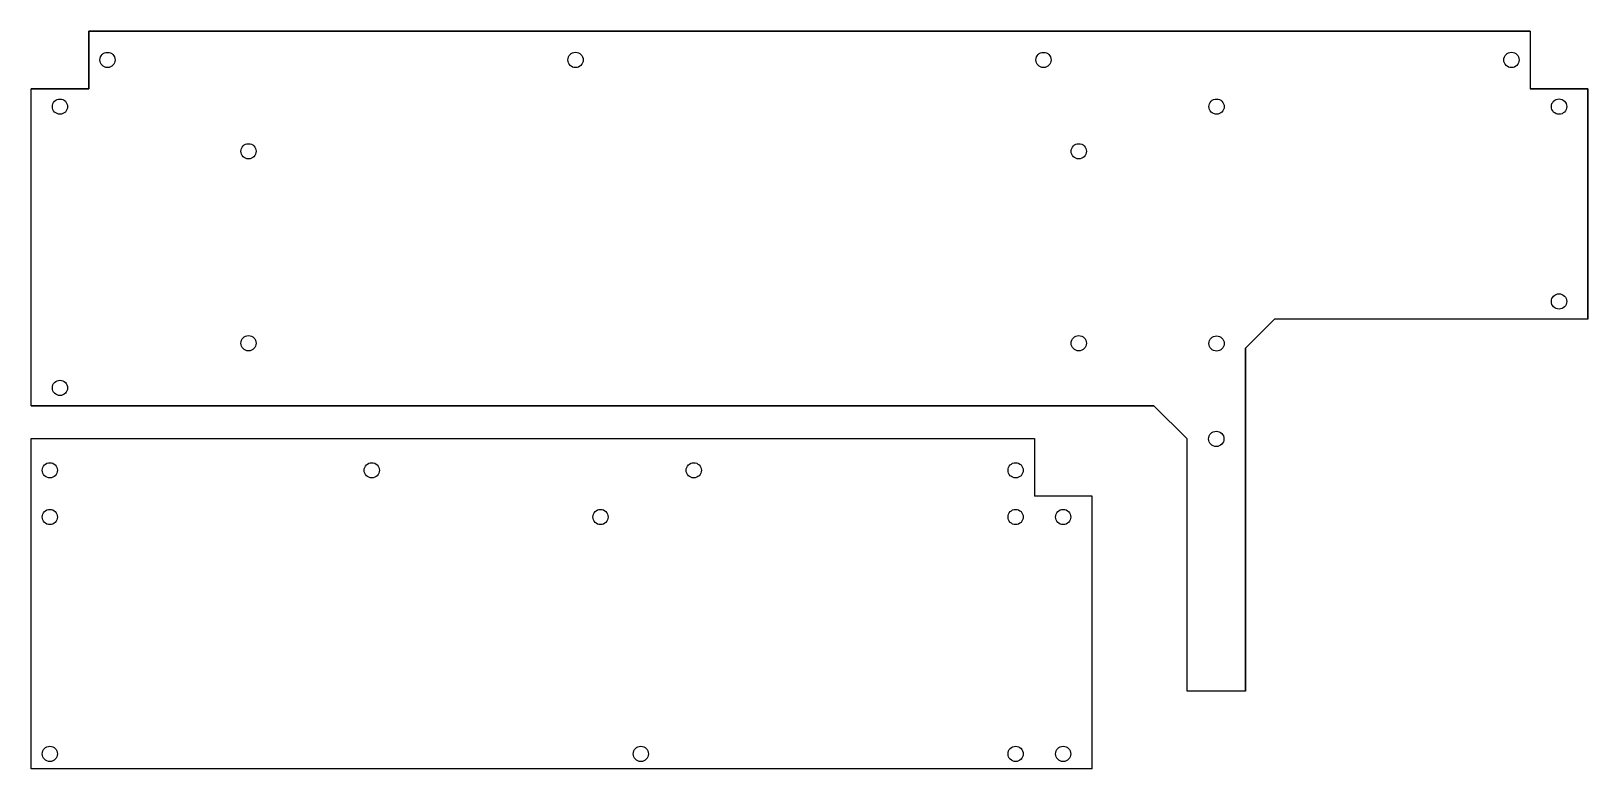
# Model space of a CAD drawing. Header units: millimetres. Extents: x 0 to 270, y 0 to 128.
import ezdxf

# ---------------------------------------------------------------- set-up
doc = ezdxf.new("R2010")
doc.units = ezdxf.units.MM
doc.layers.add('Sketch plane 17', color=7, linetype='Continuous')

msp = doc.modelspace()

# ---------------------------------------------------------------- linework, layer by layer
at = {"layer": 'Sketch plane 17'}
for p, q in [((260, 128), (10, 128)), ((10, 128), (10, 118)), ((260, 128), (10, 128)), ((10, 128), (10, 118)), ((10, 118), (10, 128)), ((10, 128), (260, 128)), ((260, 128), (260, 118)), ((260, 128), (260, 118)), ((260, 128), (260, 118)), ((0, 63), (0, 118)), ((10, 118), (0, 118)), ((0, 63), (0, 118)), ((0, 63), (0, 118)), ((10, 118), (0, 118)), ((0, 118), (10, 118)), ((270, 118), (260, 118)), ((270, 118), (260, 118)), ((260, 118), (270, 118)), ((270, 78), (270, 118)), ((270, 78), (270, 118)), ((270, 118), (270, 78)), ((210.6, 73), (215.64, 78)), ((210.6, 73), (215.64, 78)), ((215.64, 78), (210.6, 73)), ((270, 78), (215.64, 78)), ((270, 78), (215.64, 78)), ((270, 78), (215.64, 78)), ((210.6, 13.5), (210.6, 73)), ((210.6, 13.5), (210.6, 73)), ((210.6, 73), (210.6, 13.5)), ((194.75, 63), (0, 63)), ((0, 63), (194.75, 63)), ((0, 63), (194.75, 63)), ((200.5, 57.25), (194.75, 63)), ((194.75, 63), (200.5, 57.25)), ((194.75, 63), (200.5, 57.25)), ((0, 0), (0, 57.3)), ((0, 57.3), (174, 57.3)), ((174, 57.3), (174, 47.3)), ((200.5, 13.5), (200.5, 57.25)), ((200.5, 13.5), (200.5, 57.25)), ((200.5, 13.5), (200.5, 57.25)), ((184, 47.3), (174, 47.3)), ((184, 0), (184, 47.3)), ((210.6, 13.5), (200.5, 13.5)), ((210.6, 13.5), (200.5, 13.5)), ((210.6, 13.5), (200.5, 13.5)), ((184, 0), (0, 0))]:
    msp.add_line(p, q, dxfattribs=at)
for centre, radius in [((13.25, 123), 1.32), ((13.25, 123), 1.32), ((13.25, 123), 1.32), ((94.42, 123), 1.33), ((94.42, 123), 1.33), ((94.42, 123), 1.33), ((175.58, 123), 1.32), ((175.58, 123), 1.32), ((175.58, 123), 1.32), ((256.75, 123), 1.33), ((256.75, 123), 1.33), ((256.75, 123), 1.33), ((5, 114.9), 1.32), ((5, 114.9), 1.32), ((5, 114.9), 1.32), ((205.6, 114.9), 1.32), ((205.6, 114.9), 1.32), ((205.6, 114.9), 1.32), ((265, 114.9), 1.33), ((265, 114.9), 1.33), ((265, 114.9), 1.33), ((37.7, 107.15), 1.32), ((37.7, 107.15), 1.32), ((37.7, 107.15), 1.32), ((181.7, 107.15), 1.32), ((181.7, 107.15), 1.32), ((181.7, 107.15), 1.32), ((265, 81.1), 1.33), ((265, 81.1), 1.33), ((265, 81.1), 1.33), ((37.7, 73.85), 1.32), ((37.7, 73.85), 1.32), ((37.7, 73.85), 1.32), ((181.7, 73.85), 1.32), ((181.7, 73.85), 1.32), ((181.7, 73.85), 1.32), ((205.6, 73.8), 1.32), ((205.6, 73.8), 1.32), ((205.6, 73.8), 1.32), ((5, 66.1), 1.32), ((5, 66.1), 1.32), ((5, 66.1), 1.32), ((205.55, 57.25), 1.33), ((205.55, 57.25), 1.33), ((205.55, 57.25), 1.33), ((3.25, 51.8), 1.32), ((59.08, 51.8), 1.32), ((114.92, 51.8), 1.32), ((170.75, 51.8), 1.32), ((3.25, 43.7), 1.32), ((98.75, 43.7), 1.32), ((170.75, 43.7), 1.32), ((179, 43.7), 1.32), ((3.25, 2.6), 1.32), ((105.75, 2.6), 1.32), ((170.75, 2.6), 1.32), ((179, 2.6), 1.32)]:
    msp.add_circle(centre, radius, dxfattribs=at)

doc.saveas('drawing.dxf')
